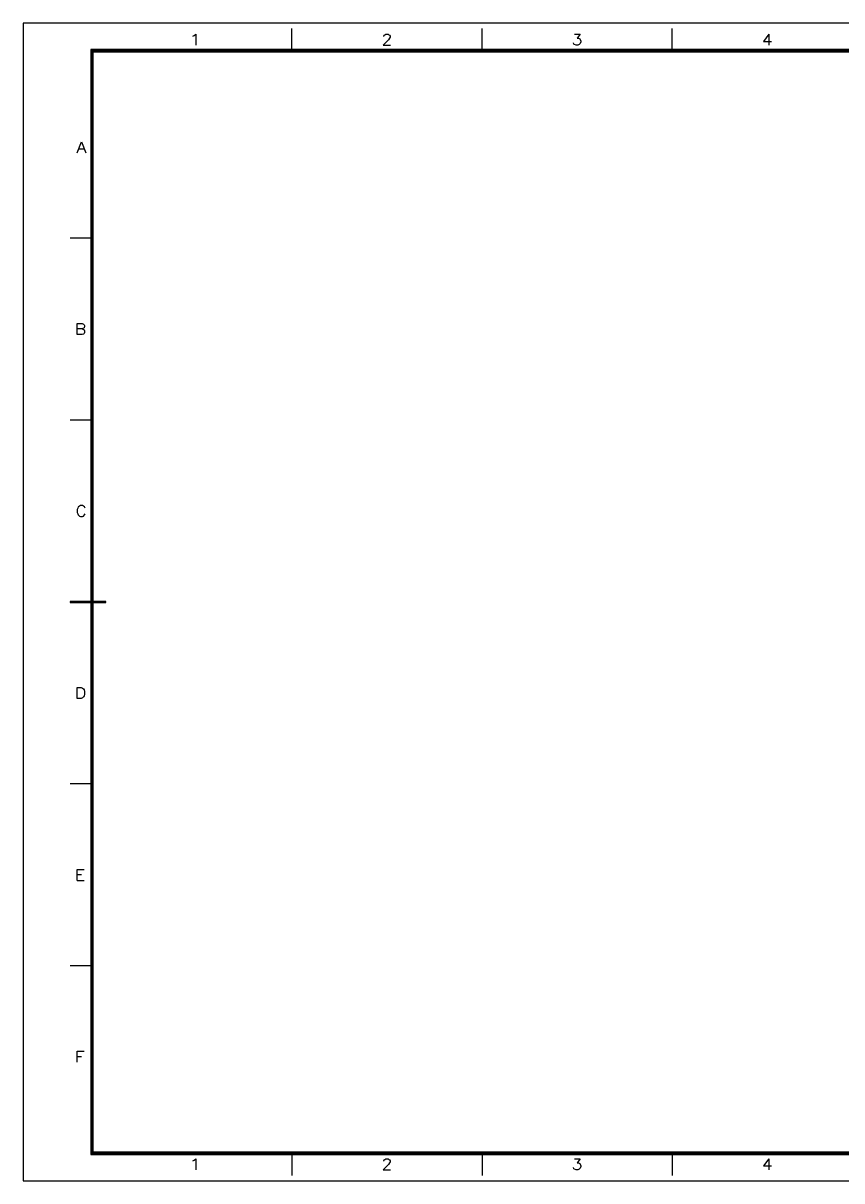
# Model space of a CAD drawing. Extents: x 0 to 594, y 0 to 420.
# Drawn here: x 0 to 297, y 0 to 420 of the extents above; entities that cross this region are included whole.
import ezdxf

# ---------------------------------------------------------------- set-up
doc = ezdxf.new("R2010")
doc.units = 0

msp = doc.modelspace()

# ---------------------------------------------------------------- linework, layer by layer
at = {"layer": 'GT_1', "flags": 128}
for points in [[(0, 0), (594, 0), (594, 420), (0, 420), (0, 0)], [(61.6, 415.3), (62, 415.5), (62.6, 416), (62.6, 412)], [(97.5, 410), (97.5, 418)], [(130.8, 415.1), (130.8, 415.3), (131, 415.6), (131.2, 415.8), (131.6, 416), (132.4, 416), (132.7, 415.8), (132.9, 415.6), (133.1, 415.3), (133.1, 414.9), (132.9, 414.5), (132.5, 413.9), (130.6, 412), (133.3, 412)], [(166.5, 410), (166.5, 418)], [(200, 416), (202.1, 416), (201, 414.5), (201.5, 414.5), (201.9, 414.3), (202.1, 414.1), (202.3, 413.5), (202.3, 413.2), (202.1, 412.6), (201.7, 412.2), (201.2, 412), (200.6, 412), (200, 412.2), (199.8, 412.4), (199.6, 412.8)], [(235.5, 410), (235.5, 418)], [(270.5, 416), (268.6, 413.4), (271.5, 413.4)], [(270.5, 416), (270.5, 412)], [(583.6, 409.6), (584.4, 410.4), (24.6, 410.4), (25.4, 409.6), (583.6, 409.6)], [(25.4, 409.6), (24.6, 410.4), (24.6, 9.6), (25.4, 10.4), (25.4, 409.6)], [(584.2, 410.2), (24.8, 410.2), (25, 410), (584, 410), (583.8, 409.8), (25.2, 409.8)], [(24.8, 410.2), (24.8, 9.8), (25, 10), (25, 410), (25.2, 409.8), (25.2, 10.2)], [(25, 10), (584, 10), (584, 85), (404, 85), (404, 410), (25, 410), (25, 10)], [(19.6, 373), (21.2, 377), (22.7, 373)], [(20.2, 374.4), (22.1, 374.4)], [(25, 342), (17, 342)], [(19.6, 307), (19.6, 311), (21.4, 311), (21.9, 310.8), (22.1, 310.6), (22.3, 310.3), (22.3, 309.9), (22.1, 309.5), (21.9, 309.3), (21.4, 309.1), (19.6, 309.1)], [(21.4, 309.1), (21.9, 308.9), (22.1, 308.7), (22.3, 308.4), (22.3, 307.8), (22.1, 307.4), (21.9, 307.2), (21.4, 307), (19.6, 307)], [(25, 276), (17, 276)], [(22.5, 244.1), (22.3, 244.5), (21.9, 244.8), (21.5, 245), (20.8, 245), (20.4, 244.8), (20, 244.5), (19.8, 244.1), (19.6, 243.5), (19.6, 242.5), (19.8, 242), (20, 241.6), (20.4, 241.2), (20.8, 241), (21.5, 241), (21.9, 241.2), (22.3, 241.6), (22.5, 242)], [(30, 209.8), (30, 210.2), (17, 210.2), (17, 209.8), (30, 209.8)], [(30, 210), (17, 210)], [(25, 210), (17, 210)], [(19.6, 175), (19.6, 179), (21, 179), (21.5, 178.8), (21.9, 178.5), (22.1, 178.1), (22.3, 177.5), (22.3, 176.5), (22.1, 176), (21.9, 175.6), (21.5, 175.2), (21, 175), (19.6, 175)], [(25, 144), (17, 144)], [(19.6, 109), (19.6, 113), (22.1, 113)], [(19.6, 111.1), (21.2, 111.1)], [(19.6, 109), (22.1, 109)], [(25, 78), (17, 78)], [(19.6, 43), (19.6, 47), (22.1, 47)], [(19.6, 45.1), (21.2, 45.1)], [(25.4, 10.4), (24.6, 9.6), (584.4, 9.6), (583.6, 10.4), (25.4, 10.4)], [(24.8, 9.8), (584.2, 9.8), (584, 10), (25, 10), (25.2, 10.2), (583.8, 10.2)], [(97.5, 10), (97.5, 2)], [(166.5, 10), (166.5, 2)], [(235.5, 10), (235.5, 2)], [(61.6, 7.3), (62, 7.5), (62.6, 8), (62.6, 4)], [(130.8, 7.1), (130.8, 7.3), (131, 7.6), (131.2, 7.8), (131.6, 8), (132.4, 8), (132.7, 7.8), (132.9, 7.6), (133.1, 7.3), (133.1, 6.9), (132.9, 6.5), (132.5, 5.9), (130.6, 4), (133.3, 4)], [(200, 8), (202.1, 8), (201, 6.5), (201.5, 6.5), (201.9, 6.3), (202.1, 6.1), (202.3, 5.5), (202.3, 5.2), (202.1, 4.6), (201.7, 4.2), (201.2, 4), (200.6, 4), (200, 4.2), (199.8, 4.4), (199.6, 4.8)], [(270.5, 8), (268.6, 5.4), (271.5, 5.4)], [(270.5, 8), (270.5, 4)]]:
    msp.add_lwpolyline(points, dxfattribs=at)

doc.saveas('drawing.dxf')
